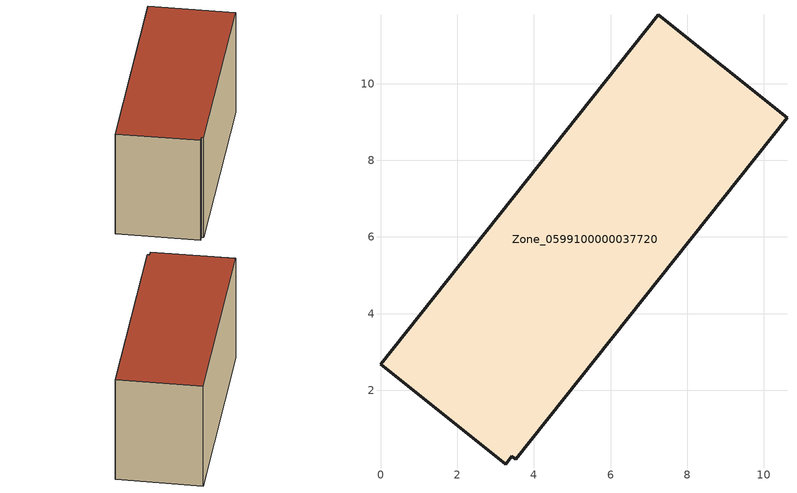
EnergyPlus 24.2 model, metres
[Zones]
Zone_0599100000037720
 floor ground (C_G): 3.42,0.28 3.26,0.08 0,2.68 7.24,11.79 10.6,9.11 3.52,0.2 z0.53
 wall outside (C_F): 10.6,9.11 7.24,11.79 0,2.68 3.26,0.08 3.42,0.28 3.52,0.2 10.6,9.11 z0.53:6.22
 roof outside (C_R): 3.26,0.08 3.42,0.28 3.52,0.2 10.6,9.11 7.24,11.79 0,2.68 z6.22
[BUILDING]
Pand.0599100000037720: North Axis=0; Terrain=City; Loads Convergence Tolerance Value=0.04; Temperature Convergence Tolerance Value=0.4; Solar Distribution=FullExterior; Maximum Number of Warmup Days=25; Minimum Number of Warmup Days=1
[Site:Location]
Rotterdam.The.Hague.AP_ZH_NLD Design_Conditions: Latitude=51.96; Longitude=4.45; Time Zone=1; Elevation=-4.5
[SITE:GROUNDTEMPERATURE:BUILDINGSURFACE]
18, 18, 18, 18, 18, 18, 18, 18, 18, 18, 18, 18
[MATERIAL] Thermal Absorptance=0.9; Solar Absorptance=0.7; Visible Absorptance=0.7
Name | Roughness | Thickness | Conductivity | Density | Specific Heat
G.TI.1946-1964 | MediumSmooth | 0.15 | 1 | 540 | 1210
F.TI.1946-1964 | Rough | 0.3 | 0.857143 | 1920 | 840
R.TI.1946-1964 | MediumRough | 0.2 | 0.277778 | 1500 | 1000
[CONSTRUCTION]
C_G: G.TI.1946-1964
C_F: F.TI.1946-1964
C_R: R.TI.1946-1964
[ZONE]
Zone_0599100000037720: Type=1; Multiplier=1; Ceiling Height=Autocalculate; Volume=Autocalculate; Floor Area=autocalculate; Part of Total Floor Area=Yes
[ZONEINFILTRATION:DESIGNFLOWRATE]
Infil_Zone_0599100000037720: Zone or ZoneList or Space or SpaceList=Zone_0599100000037720; Schedule=AlwaysOn; Design Flow Rate Calculation Method=Flow/Area; Flow Rate per Floor Area=0.003; Constant Term Coefficient=1; Temperature Term Coefficient=0; Velocity Term Coefficient=0; Velocity Squared Term Coefficient=0
[HVACTEMPLATE:ZONE:IDEALLOADSAIRSYSTEM]
Zone_0599100000037720: Maximum Heating Supply Air Temperature=50; Minimum Cooling Supply Air Temperature=13; Maximum Heating Supply Air Humidity Ratio=0.0156; Minimum Cooling Supply Air Humidity Ratio=0.0077; Heating Limit=NoLimit; Cooling Limit=NoLimit; Dehumidification Control Type=ConstantSensibleHeatRatio; Cooling Sensible Heat Ratio=0.7; Dehumidification Setpoint=60; Humidification Control Type=None; Humidification Setpoint=30; Outdoor Air Method=None; Outdoor Air Flow Rate per Person=0.00944; Outdoor Air Flow Rate per Zone Floor Area=0; Outdoor Air Flow Rate per Zone=0; Demand Controlled Ventilation Type=None; Outdoor Air Economizer Type=NoEconomizer; Heat Recovery Type=None; Sensible Heat Recovery Effectiveness=0.7; Latent Heat Recovery Effectiveness=0.65
[ZONECONTROL:THERMOSTAT]
ThermostatControl_Zone_0599100000037720: Zone or ZoneList=Zone_0599100000037720; Control Type Schedule=DualSetpointControlType; Control 1=Thermostat_Zone_0599100000037720; Temperature Difference Between Cutout And Setpoint=0
[THERMOSTATSETPOINT:DUALSETPOINT]
Thermostat_Zone_0599100000037720: Heating Setpoint Temperature Schedule=HeatingSetpoint_Zone_0599100000037720; Cooling Setpoint Temperature Schedule=CoolingSetpoint_Zone_0599100000037720
[SCHEDULE:COMPACT]
HeatingSetpoint_Zone_0599100000037720: Through: 12/31, For: AllDays, Until: 24:00, 21
CoolingSetpoint_Zone_0599100000037720: Through: 12/31, For: AllDays, Until: 24:00, 24
DualSetpointControlType: Through: 12/31, For: AllDays, Until: 24:00, 4
AlwaysOn: Through: 12/31, For: AllDays, Until: 24:00, 1
